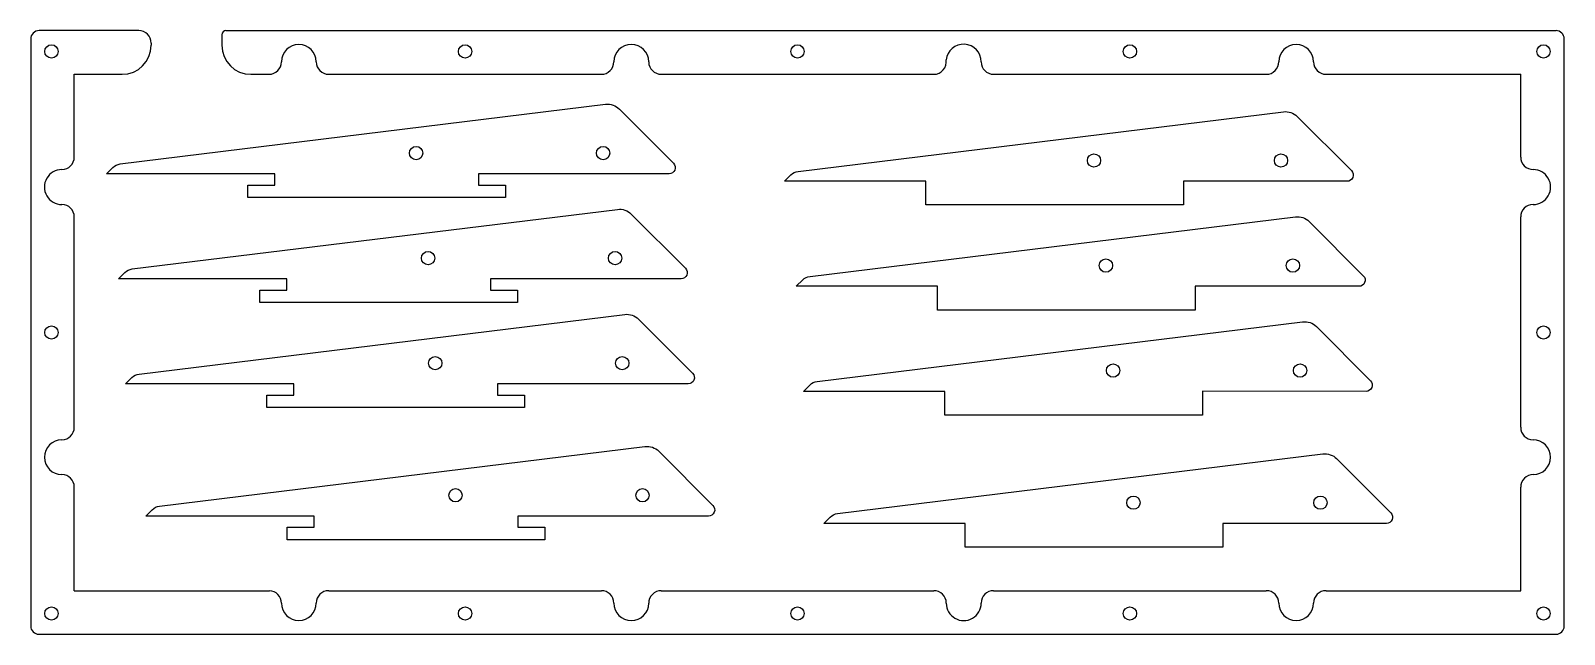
# Model space of a CAD drawing. Header units: millimetres. Extents: x 0 to 369, y 0 to 145.
import ezdxf

# ---------------------------------------------------------------- set-up
doc = ezdxf.new("R2010")
doc.units = ezdxf.units.MM
doc.layers.get('0').update_dxf_attribs({"linetype": 'CONTINUOUS'})

msp = doc.modelspace()

# ---------------------------------------------------------------- linework, layer by layer
for p, q in [((26, 145.23), (2.01, 145.23)), ((46, 144.23), (46, 141.73)), ((47, 145.23), (367.06, 145.23)), ((0, 143.23), (0, 2)), ((29, 142.23), (29, 141.73)), ((369.06, 2), (369.06, 143.25)), ((10.5, 114.81), (10.5, 134.73)), ((10.5, 134.73), (22, 134.73)), ((53, 134.73), (57.33, 134.73)), ((71.73, 134.73), (137.33, 134.73)), ((151.73, 134.73), (217.33, 134.73)), ((231.73, 134.73), (297.33, 134.73)), ((311.73, 134.73), (358.56, 134.73)), ((358.56, 114.81), (358.56, 134.73)), ((10.5, 49.81), (10.5, 100.41)), ((358.56, 49.81), (358.56, 100.41)), ((10.5, 10.5), (10.5, 35.41)), ((358.56, 10.5), (358.56, 35.41)), ((10.5, 10.5), (57.46, 10.5)), ((71.73, 10.5), (137.33, 10.5)), ((151.73, 10.5), (217.33, 10.5)), ((231.73, 10.5), (297.33, 10.5)), ((311.73, 10.5), (358.56, 10.5)), ((2, 0), (367.06, 0))]:
    msp.add_line(p, q)
for points in [[(19.78, 112.31, -0.167343), (21.54, 113.16), (138.35, 127.51, -0.230868), (141.67, 126.37), (154.69, 113.34, -0.668179), (153.63, 110.78), (107.75, 110.78), (107.75, 108.08), (114.25, 108.08), (114.25, 105.08), (52.25, 105.08), (52.25, 108.08), (58.75, 108.08), (58.75, 110.78), (18.25, 110.78)], [(301.48, 125.72, -0.230868), (304.79, 124.58), (317.82, 111.56, -0.668179), (316.76, 108.99), (277.38, 109), (277.38, 103.29), (215.38, 103.29), (215.38, 108.99), (181.38, 108.99), (182.91, 110.52, -0.167343), (184.66, 111.38)], [(22.65, 87.04, -0.167343), (24.41, 87.89), (141.22, 102.24, -0.230868), (144.54, 101.1), (157.56, 88.07, -0.668179), (156.5, 85.51), (110.63, 85.51), (110.63, 82.81), (117.13, 82.81), (117.13, 79.81), (55.13, 79.81), (55.13, 82.81), (61.63, 82.81), (61.63, 85.51), (21.13, 85.51)], [(304.35, 100.45, -0.230868), (307.66, 99.31), (320.69, 86.28, -0.668179), (319.63, 83.72), (280.25, 83.73), (280.25, 78.02), (218.25, 78.02), (218.25, 83.72), (184.25, 83.72), (185.78, 85.25, -0.167343), (187.54, 86.11)], [(159.29, 62.8, -0.668179), (158.23, 60.24), (112.35, 60.24), (112.35, 57.54), (118.85, 57.54), (118.85, 54.54), (56.85, 54.54), (56.85, 57.54), (63.35, 57.54), (63.35, 60.24), (22.85, 60.24), (24.38, 61.77, -0.167343), (26.13, 62.62), (142.95, 76.97, -0.230868), (146.26, 75.82)], [(306.07, 75.18, -0.230868), (309.39, 74.04), (322.41, 61.01, -0.668179), (321.35, 58.45), (281.97, 58.46), (281.97, 52.75), (219.97, 52.75), (219.97, 58.45), (185.97, 58.45), (187.5, 59.98, -0.167343), (189.26, 60.84)], [(147.83, 45.18, -0.230868), (151.15, 44.04), (164.17, 31.01, -0.668179), (163.11, 28.45), (117.23, 28.45), (117.23, 25.75), (123.73, 25.75), (123.73, 22.75), (61.73, 22.75), (61.73, 25.75), (68.23, 25.75), (68.23, 28.45), (27.73, 28.45), (29.26, 29.98, -0.167343), (31.02, 30.84)], [(310.96, 43.4, -0.230868), (314.27, 42.26), (327.3, 29.23, -0.668179), (326.24, 26.67), (286.86, 26.67), (286.86, 20.97), (224.86, 20.97), (224.86, 26.67), (190.86, 26.67), (192.39, 28.2, -0.167343), (194.14, 29.05)]]:
    msp.add_lwpolyline(points, format="xyb", close=True)
for centre in [(5, 140.23), (104.53, 140.23), (184.53, 140.23), (264.53, 140.23), (364.06, 140.23), (92.75, 115.78), (137.75, 115.78), (255.88, 113.99), (300.88, 113.99), (95.63, 90.51), (140.63, 90.51), (258.75, 88.72), (303.75, 88.72), (5, 72.61), (364.06, 72.61), (97.35, 65.24), (142.35, 65.24), (260.47, 63.45), (305.47, 63.45), (102.23, 33.45), (147.23, 33.45), (265.36, 31.67), (310.36, 31.67), (5, 5), (104.53, 5), (184.53, 5), (264.53, 5), (364.06, 5)]:
    msp.add_circle(centre, 1.6)
for centre, radius, start, end in [((2, 143.23), 2, 89.6708, 180), ((26, 142.23), 3, 0, 90), ((47, 144.23), 1, 90, 180), ((367.06, 143.23), 2, 0.6583, 90.0004), ((22, 141.73), 7, 270, 360), ((53, 141.73), 7, 180, 270), ((64.53, 137.73), 4.2, 0, 180), ((144.53, 137.73), 4.2, 0, 180), ((224.5, 137.74), 4.23, -0.1516, 173.8783), ((304.53, 137.73), 4.2, -0.0021, 179.9979), ((57.33, 137.73), 3, -90, 0), ((71.73, 137.73), 3, 180, 269.9999), ((137.33, 137.73), 3, -90, 0.0001), ((151.73, 137.73), 3, 180, 269.9999), ((217.33, 137.73), 3, -90, 8.8642), ((231.73, 137.73), 3, 180, 270), ((297.33, 137.73), 3, -90.0014, 0.0047), ((311.73, 137.73), 3, 180, 270), ((7.5, 114.81), 3, 270, 360), ((361.56, 114.81), 3, 179.9562, 270.0013), ((7.5, 107.61), 4.2, 90, 270.0001), ((361.56, 107.61), 4.2, -89.9945, 90.0055), ((7.5, 100.41), 3, 0, 89.9999), ((361.56, 100.41), 3, 90, 180), ((7.5, 49.81), 3, -90, 0), ((361.56, 49.81), 3, 180, 270), ((7.5, 42.61), 4.2, 90, 270), ((361.56, 42.61), 4.2, -89.9886, 90.0002), ((7.5, 35.41), 3, 0.0009, 89.999), ((361.56, 35.41), 3, 89.9832, 179.9924), ((57.33, 7.5), 3, -0.0268, 87.5312), ((64.53, 7.5), 4.2, -180, 0), ((71.73, 7.5), 3, 90, 180), ((137.33, 7.5), 3, 0, 90), ((144.53, 7.49), 4.2, 179.8327, 359.8327), ((151.73, 7.5), 3, 89.9792, 180.471), ((217.33, 7.5), 3, 0, 90), ((224.53, 7.5), 4.2, -180, 0.0021), ((231.73, 7.5), 3, 89.9988, 179.995), ((297.33, 7.5), 3, 0, 90), ((304.53, 7.5), 4.2, -180, 0), ((311.73, 7.5), 3, 90, 179.9999), ((2, 2), 2, 180, 270), ((367.06, 2), 2, 270.0054, 359.9949)]:
    msp.add_arc(centre, radius, start, end)

doc.saveas('drawing.dxf')
